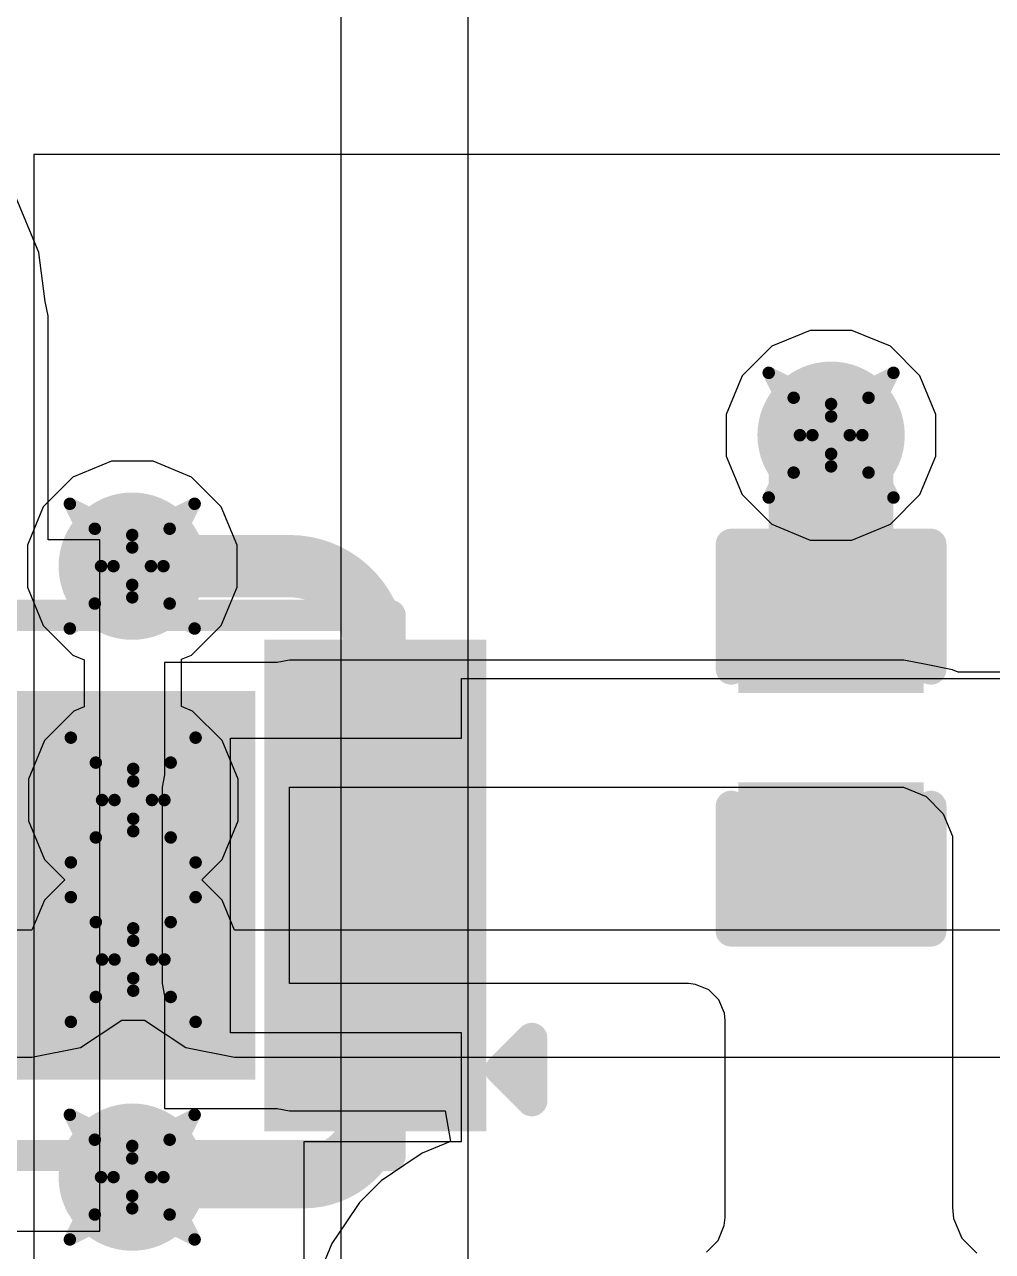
# Model space of a CAD drawing. Header units: inches. Extents: x -2 to 5376, y -4 to 5426.
# Drawn here: x 122.397 to 126.337, y 11.979 to 16.976 of the extents above; entities that cross this region are included whole.
import ezdxf

# ---------------------------------------------------------------- set-up
doc = ezdxf.new("R2010")
doc.units = ezdxf.units.IN
for name, color, linetype in [('Bottom Layer', 5, 'Continuous'), ('Drill Drawing', 1, 'Continuous'), ('Layer 1', 16, 'Continuous'), ('Layer 2', 76, 'Continuous'), ('Top Layer', 1, 'Continuous'), ('Top Overlay', 2, 'Continuous'), ('Top Paste', 8, 'Continuous'), ('Top Solder', 216, 'Continuous'), ('Via Holes', 16, 'Continuous')]:
    doc.layers.add(name, color=color, linetype=linetype)

# ---------------------------------------------------------------- blocks, each defined once
blk = doc.blocks.new('8_TDFN_EP__2_2__137')
at = {"layer": 'Top Layer'}
for points in [[(-1.34, 0.6), (-1.34, 0.9), (-0.64, 0.9), (-0.64, 0.6)], [(0.64, 0.6), (0.64, 0.9), (1.34, 0.9), (1.34, 0.6)], [(-0.4, -0.69), (-0.4, 0.69), (0.4, 0.69), (0.4, -0.69)], [(-1.34, 0.1), (-1.34, 0.4), (-0.64, 0.4), (-0.64, 0.1)], [(0.64, 0.1), (0.64, 0.4), (1.34, 0.4), (1.34, 0.1)], [(-1.34, -0.4), (-1.34, -0.1), (-0.64, -0.1), (-0.64, -0.4)], [(0.64, -0.4), (0.64, -0.1), (1.34, -0.1), (1.34, -0.4)], [(-1.34, -0.9), (-1.34, -0.6), (-0.64, -0.6), (-0.64, -0.9)], [(0.64, -0.9), (0.64, -0.6), (1.34, -0.6), (1.34, -0.9)]]:
    blk.add_hatch(color=1, dxfattribs=at).paths.add_polyline_path(points)
at = {"layer": 'Top Paste'}
for points in [[(-1.34, 0.6), (-1.34, 0.9), (-0.64, 0.9), (-0.64, 0.6)], [(0.64, 0.6), (0.64, 0.9), (1.34, 0.9), (1.34, 0.6)], [(-0.4, -0.69), (-0.4, 0.69), (0.4, 0.69), (0.4, -0.69)], [(-1.34, 0.1), (-1.34, 0.4), (-0.64, 0.4), (-0.64, 0.1)], [(0.64, 0.1), (0.64, 0.4), (1.34, 0.4), (1.34, 0.1)], [(-1.34, -0.4), (-1.34, -0.1), (-0.64, -0.1), (-0.64, -0.4)], [(0.64, -0.4), (0.64, -0.1), (1.34, -0.1), (1.34, -0.4)], [(-1.34, -0.9), (-1.34, -0.6), (-0.64, -0.6), (-0.64, -0.9)], [(0.64, -0.9), (0.64, -0.6), (1.34, -0.6), (1.34, -0.9)]]:
    blk.add_hatch(color=8, dxfattribs=at).paths.add_polyline_path(points)
at = {"layer": 'Top Solder'}
for points in [[(-1.4416, 0.4984), (-1.4416, 1.0016), (-0.5384, 1.0016), (-0.5384, 0.4984)], [(0.5384, 0.4984), (0.5384, 1.0016), (1.4416, 1.0016), (1.4416, 0.4984)], [(-0.5016, -0.7916), (-0.5016, 0.7916), (0.5016, 0.7916), (0.5016, -0.7916)], [(-1.4416, -0.0016), (-1.4416, 0.5016), (-0.5384, 0.5016), (-0.5384, -0.0016)], [(0.5384, -0.0016), (0.5384, 0.5016), (1.4416, 0.5016), (1.4416, -0.0016)], [(-1.4416, -0.5016), (-1.4416, 0.0016), (-0.5384, 0.0016), (-0.5384, -0.5016)], [(0.5384, -0.5016), (0.5384, 0.0016), (1.4416, 0.0016), (1.4416, -0.5016)], [(-1.4416, -1.0016), (-1.4416, -0.4984), (-0.5384, -0.4984), (-0.5384, -1.0016)], [(0.5384, -1.0016), (0.5384, -0.4984), (1.4416, -0.4984), (1.4416, -1.0016)]]:
    blk.add_hatch(color=216, dxfattribs=at).paths.add_polyline_path(points)
at = {"layer": 'Top Overlay'}
for points in [[(1.05, 1.1, 0.127, 0.127, 0), (-1.05, 1.1, 0.127, 0.127, 0)], [(-1.05, 1.1, 0.127, 0.127, 0), (-1.05, 1, 0.127, 0.127, 0)], [(1.05, 1.1, 0.127, 0.127, 0), (1.05, 1, 0.127, 0.127, 0)], [(-1.627, 0.877, 0.127, 0.127, 0), (-1.627, 0.623, 0.127, 0.127, 0)], [(-1.5, 0.75, 0.127, 0.127, 0), (-1.627, 0.877, 0.127, 0.127, 0)], [(-1.5, 0.75, 0.127, 0.127, 0), (-1.627, 0.623, 0.127, 0.127, 0)], [(-1.05, -1, 0.127, 0.127, 0), (-1.05, -1.1, 0.127, 0.127, 0)], [(1.05, -1, 0.127, 0.127, 0), (1.05, -1.1, 0.127, 0.127, 0)], [(1.05, -1.1, 0.127, 0.127, 0), (-1.05, -1.1, 0.127, 0.127, 0)]]:
    blk.add_lwpolyline(points, format="xyseb", dxfattribs=at)
for points in [[(-1.0818, 1.1, 0.0635, 0.0635, 1), (-1.0183, 1.1, 0.0635, 0.0635, 1)], [(-1.0818, 1.1, 0.0635, 0.0635, 1), (-1.0183, 1.1, 0.0635, 0.0635, 1)], [(1.0183, 1.1, 0.0635, 0.0635, 1), (1.0818, 1.1, 0.0635, 0.0635, 1)], [(1.0183, 1.1, 0.0635, 0.0635, 1), (1.0818, 1.1, 0.0635, 0.0635, 1)], [(-1.0818, 1, 0.0635, 0.0635, 1), (-1.0183, 1, 0.0635, 0.0635, 1)], [(1.0183, 1, 0.0635, 0.0635, 1), (1.0818, 1, 0.0635, 0.0635, 1)], [(-1.6587, 0.877, 0.0635, 0.0635, 1), (-1.5952, 0.877, 0.0635, 0.0635, 1)], [(-1.6587, 0.877, 0.0635, 0.0635, 1), (-1.5952, 0.877, 0.0635, 0.0635, 1)], [(-1.5317, 0.75, 0.0635, 0.0635, 1), (-1.4682, 0.75, 0.0635, 0.0635, 1)], [(-1.5317, 0.75, 0.0635, 0.0635, 1), (-1.4682, 0.75, 0.0635, 0.0635, 1)], [(-1.6587, 0.623, 0.0635, 0.0635, 1), (-1.5952, 0.623, 0.0635, 0.0635, 1)], [(-1.6587, 0.623, 0.0635, 0.0635, 1), (-1.5952, 0.623, 0.0635, 0.0635, 1)], [(-1.0818, -1, 0.0635, 0.0635, 1), (-1.0183, -1, 0.0635, 0.0635, 1)], [(1.0183, -1, 0.0635, 0.0635, 1), (1.0818, -1, 0.0635, 0.0635, 1)], [(-1.0818, -1.1, 0.0635, 0.0635, 1), (-1.0183, -1.1, 0.0635, 0.0635, 1)], [(-1.0818, -1.1, 0.0635, 0.0635, 1), (-1.0183, -1.1, 0.0635, 0.0635, 1)], [(1.0183, -1.1, 0.0635, 0.0635, 1), (1.0818, -1.1, 0.0635, 0.0635, 1)], [(1.0183, -1.1, 0.0635, 0.0635, 1), (1.0818, -1.1, 0.0635, 0.0635, 1)]]:
    blk.add_lwpolyline(points, format="xyseb", close=True, dxfattribs=at)
blk = doc.blocks.new('C___0402_282')
at = {"layer": 'Top Layer'}
for points in [[(-0.6985, -0.3175), (-0.6985, 0.3175), (-0.2413, 0.3175), (-0.2413, -0.3175)], [(0.2413, -0.3175), (0.2413, 0.3175), (0.6985, 0.3175), (0.6985, -0.3175)]]:
    blk.add_hatch(color=1, dxfattribs=at).paths.add_polyline_path(points)
at = {"layer": 'Top Paste'}
for points in [[(-0.6985, -0.3175), (-0.6985, 0.3175), (-0.2413, 0.3175), (-0.2413, -0.3175)], [(0.2413, -0.3175), (0.2413, 0.3175), (0.6985, 0.3175), (0.6985, -0.3175)]]:
    blk.add_hatch(color=8, dxfattribs=at).paths.add_polyline_path(points)
at = {"layer": 'Top Solder'}
for points in [[(-0.7585, -0.3775), (-0.7585, 0.3775), (-0.1813, 0.3775), (-0.1813, -0.3775)], [(0.1813, -0.3775), (0.1813, 0.3775), (0.7585, 0.3775), (0.7585, -0.3775)]]:
    blk.add_hatch(color=216, dxfattribs=at).paths.add_polyline_path(points)
at = {"layer": 'Top Overlay'}
for points in [[(-0.7874, -0.4064, 0.127, 0.127, 0), (-0.7874, 0.4064, 0.127, 0.127, 0)], [(-0.2794, 0.4064, 0.127, 0.127, 0), (-0.7874, 0.4064, 0.127, 0.127, 0)], [(0.7874, 0.4064, 0.127, 0.127, 0), (0.2794, 0.4064, 0.127, 0.127, 0)], [(0.7874, -0.4064, 0.127, 0.127, 0), (0.7874, 0.4064, 0.127, 0.127, 0)], [(-0.2794, -0.4064, 0.127, 0.127, 0), (-0.7874, -0.4064, 0.127, 0.127, 0)], [(0.7874, -0.4064, 0.127, 0.127, 0), (0.2794, -0.4064, 0.127, 0.127, 0)]]:
    blk.add_lwpolyline(points, format="xyseb", dxfattribs=at)
for points in [[(-0.8192, 0.4064, 0.0635, 0.0635, 1), (-0.7557, 0.4064, 0.0635, 0.0635, 1)], [(-0.8192, 0.4064, 0.0635, 0.0635, 1), (-0.7557, 0.4064, 0.0635, 0.0635, 1)], [(-0.3112, 0.4064, 0.0635, 0.0635, 1), (-0.2477, 0.4064, 0.0635, 0.0635, 1)], [(0.2477, 0.4064, 0.0635, 0.0635, 1), (0.3112, 0.4064, 0.0635, 0.0635, 1)], [(0.7556, 0.4064, 0.0635, 0.0635, 1), (0.8191, 0.4064, 0.0635, 0.0635, 1)], [(0.7556, 0.4064, 0.0635, 0.0635, 1), (0.8191, 0.4064, 0.0635, 0.0635, 1)], [(-0.8191, -0.4064, 0.0635, 0.0635, 1), (-0.7556, -0.4064, 0.0635, 0.0635, 1)], [(-0.8191, -0.4064, 0.0635, 0.0635, 1), (-0.7556, -0.4064, 0.0635, 0.0635, 1)], [(-0.3112, -0.4064, 0.0635, 0.0635, 1), (-0.2477, -0.4064, 0.0635, 0.0635, 1)], [(0.2476, -0.4064, 0.0635, 0.0635, 1), (0.3111, -0.4064, 0.0635, 0.0635, 1)], [(0.7556, -0.4064, 0.0635, 0.0635, 1), (0.8191, -0.4064, 0.0635, 0.0635, 1)], [(0.7556, -0.4064, 0.0635, 0.0635, 1), (0.8191, -0.4064, 0.0635, 0.0635, 1)]]:
    blk.add_lwpolyline(points, format="xyseb", close=True, dxfattribs=at)

msp = doc.modelspace()

# ---------------------------------------------------------------- hatches: boundary and pattern name
at = {"layer": 'Bottom Layer'}
h = msp.add_hatch(color=5, dxfattribs=at)
edge = h.paths.add_edge_path()
edge.add_arc((125.6804, 15.3035), 0.3, 0, 360)
h = msp.add_hatch(color=5, dxfattribs=at)
edge = h.paths.add_edge_path()
edge.add_arc((122.835, 14.7701), 0.3, 0, 360)
h = msp.add_hatch(color=5, dxfattribs=at)
edge = h.paths.add_edge_path()
edge.add_arc((122.8391, 13.8176), 0.3, 0, 360)
h = msp.add_hatch(color=5, dxfattribs=at)
edge = h.paths.add_edge_path()
edge.add_arc((122.8391, 13.168), 0.3, 0, 360)
h = msp.add_hatch(color=5, dxfattribs=at)
edge = h.paths.add_edge_path()
edge.add_arc((122.835, 12.2818), 0.3, 0, 360)
at = {"layer": 'Layer 1'}
h = msp.add_hatch(color=16, dxfattribs=at)
edge = h.paths.add_edge_path()
edge.add_arc((125.6804, 15.3035), 0.3, 0, 360)
h = msp.add_hatch(color=16, dxfattribs=at)
edge = h.paths.add_edge_path()
edge.add_arc((122.835, 14.7701), 0.3, 0, 360)
h = msp.add_hatch(color=16, dxfattribs=at)
edge = h.paths.add_edge_path()
edge.add_arc((122.8391, 13.8176), 0.3, 0, 360)
h = msp.add_hatch(color=16, dxfattribs=at)
edge = h.paths.add_edge_path()
edge.add_arc((122.8391, 13.168), 0.3, 0, 360)
h = msp.add_hatch(color=16, dxfattribs=at)
edge = h.paths.add_edge_path()
edge.add_arc((122.835, 12.2818), 0.3, 0, 360)
at = {"layer": 'Layer 2'}
h = msp.add_hatch(color=76, dxfattribs=at)
edge = h.paths.add_edge_path()
edge.add_arc((125.6804, 15.3035), 0.3, 0, 360)
h = msp.add_hatch(color=76, dxfattribs=at)
edge = h.paths.add_edge_path()
edge.add_arc((122.835, 14.7701), 0.3, 0, 360)
h = msp.add_hatch(color=76, dxfattribs=at)
edge = h.paths.add_edge_path()
edge.add_arc((122.8391, 13.8176), 0.3, 0, 360)
h = msp.add_hatch(color=76, dxfattribs=at)
edge = h.paths.add_edge_path()
edge.add_arc((122.8391, 13.168), 0.3, 0, 360)
h = msp.add_hatch(color=76, dxfattribs=at)
edge = h.paths.add_edge_path()
edge.add_arc((122.835, 12.2818), 0.3, 0, 360)
at = {"layer": 'Top Layer'}
h = msp.add_hatch(color=1, dxfattribs=at)
edge = h.paths.add_edge_path()
edge.add_arc((125.6804, 15.3035), 0.3, 0, 360)
h = msp.add_hatch(color=1, dxfattribs=at)
edge = h.paths.add_edge_path()
edge.add_arc((122.835, 14.7701), 0.3, 0, 360)
h = msp.add_hatch(color=1, dxfattribs=at)
edge = h.paths.add_edge_path()
edge.add_arc((122.8391, 13.8176), 0.3, 0, 360)
h = msp.add_hatch(color=1, dxfattribs=at)
edge = h.paths.add_edge_path()
edge.add_arc((122.8391, 13.168), 0.3, 0, 360)
h = msp.add_hatch(color=1, dxfattribs=at)
edge = h.paths.add_edge_path()
edge.add_arc((122.835, 12.2818), 0.3, 0, 360)
at = {"layer": 'Via Holes'}
h = msp.add_hatch(color=7, dxfattribs=at)
edge = h.paths.add_edge_path()
edge.add_arc((125.6804, 15.3035), 0.15, 0, 360)
h = msp.add_hatch(color=7, dxfattribs=at)
edge = h.paths.add_edge_path()
edge.add_arc((122.835, 14.7701), 0.15, 0, 360)
h = msp.add_hatch(color=7, dxfattribs=at)
edge = h.paths.add_edge_path()
edge.add_arc((122.8391, 13.8176), 0.15, 0, 360)
h = msp.add_hatch(color=7, dxfattribs=at)
edge = h.paths.add_edge_path()
edge.add_arc((122.8391, 13.168), 0.15, 0, 360)
h = msp.add_hatch(color=7, dxfattribs=at)
edge = h.paths.add_edge_path()
edge.add_arc((122.835, 12.2818), 0.15, 0, 360)

# ---------------------------------------------------------------- linework, layer by layer
at = {"layer": 'Bottom Layer'}
for p, q in [((125.5954, 15.7305), (125.4385, 15.6655)), ((125.7653, 15.7305), (125.5954, 15.7305)), ((125.9222, 15.6655), (125.7653, 15.7305)), ((125.4385, 15.6655), (125.3184, 15.5454)), ((126.0423, 15.5454), (125.9222, 15.6655)), ((125.3184, 15.5454), (125.2534, 15.3884)), ((126.1074, 15.3884), (126.0423, 15.5454)), ((125.2534, 15.3884), (125.2534, 15.2186)), ((126.1074, 15.2186), (126.1074, 15.3884)), ((122.7501, 15.1971), (122.5931, 15.1321)), ((122.9199, 15.1971), (122.7501, 15.1971)), ((123.0769, 15.1321), (122.9199, 15.1971)), ((125.2534, 15.2186), (125.3184, 15.0616)), ((126.0423, 15.0616), (126.1074, 15.2186)), ((122.5931, 15.1321), (122.473, 15.012)), ((123.197, 15.012), (123.0769, 15.1321)), ((125.3184, 15.0616), (125.4385, 14.9415)), ((125.9222, 14.9415), (126.0423, 15.0616)), ((122.473, 15.012), (122.408, 14.855)), ((123.262, 14.855), (123.197, 15.012)), ((125.4385, 14.9415), (125.5954, 14.8765)), ((125.7653, 14.8765), (125.9222, 14.9415)), ((122.408, 14.855), (122.408, 14.6852)), ((123.262, 14.6852), (123.262, 14.855)), ((125.5954, 14.8765), (125.7653, 14.8765)), ((122.408, 14.6852), (122.473, 14.5282)), ((123.197, 14.5282), (123.262, 14.6852)), ((122.473, 14.5282), (122.5931, 14.4081)), ((123.0769, 14.4081), (123.197, 14.5282)), ((122.5931, 14.4081), (122.6387, 14.3892)), ((123.0354, 14.3909), (123.0769, 14.4081)), ((122.6387, 14.3892), (122.6387, 14.1968)), ((123.0354, 14.1985), (123.0354, 14.3909)), ((122.6387, 14.1968), (122.5972, 14.1796)), ((123.081, 14.1796), (123.0354, 14.1985)), ((122.5972, 14.1796), (122.4771, 14.0595)), ((123.2011, 14.0595), (123.081, 14.1796)), ((122.4771, 14.0595), (122.4121, 13.9025)), ((123.2661, 13.9025), (123.2011, 14.0595)), ((122.4121, 13.9025), (122.4121, 13.7327)), ((123.2661, 13.7327), (123.2661, 13.9025)), ((122.4121, 13.7327), (122.4771, 13.5757)), ((123.2011, 13.5757), (123.2661, 13.7327)), ((122.4771, 13.5757), (122.56, 13.4928)), ((123.1181, 13.4928), (123.2011, 13.5757)), ((122.56, 13.4928), (122.4771, 13.4099)), ((123.2011, 13.4099), (123.1181, 13.4928)), ((122.4771, 13.4099), (122.4266, 13.288)), ((123.2516, 13.288), (123.2011, 13.4099)), ((122.4266, 13.288), (120.1049, 13.288)), ((128.6345, 13.288), (123.2516, 13.288)), ((122.6248, 12.8095), (122.7929, 12.9217)), ((122.7929, 12.9217), (122.8845, 12.9217)), ((122.8845, 12.9217), (122.9692, 12.8657)), ((122.9692, 12.8657), (123.0534, 12.8095)), ((122.4266, 12.77), (122.6248, 12.8095)), ((123.0534, 12.8095), (123.2516, 12.77)), ((120.1049, 12.77), (122.4266, 12.77)), ((122.4266, 12.77), (122.4266, 12.77)), ((123.2516, 12.77), (128.6218, 12.77))]:
    msp.add_line(p, q, dxfattribs=at)
at = {"layer": 'Drill Drawing'}
for points in [[(125.4264, 15.5575, 0.0508, 0.0508, 0), (125.6804, 15.4305, 0.0508, 0.0508, 0)], [(125.4264, 15.5575, 0.0508, 0.0508, 0), (125.5534, 15.3035, 0.0508, 0.0508, 0)], [(125.6804, 15.4305, 0.0508, 0.0508, 0), (125.9344, 15.5575, 0.0508, 0.0508, 0)], [(125.8074, 15.3035, 0.0508, 0.0508, 0), (125.9344, 15.5575, 0.0508, 0.0508, 0)], [(125.528, 15.4559, 0.0508, 0.0508, 0), (125.6804, 15.3797, 0.0508, 0.0508, 0)], [(125.528, 15.4559, 0.0508, 0.0508, 0), (125.6042, 15.3035, 0.0508, 0.0508, 0)], [(125.6804, 15.3797, 0.0508, 0.0508, 0), (125.8328, 15.4559, 0.0508, 0.0508, 0)], [(125.7566, 15.3035, 0.0508, 0.0508, 0), (125.8328, 15.4559, 0.0508, 0.0508, 0)], [(125.4264, 15.0495, 0.0508, 0.0508, 0), (125.5534, 15.3035, 0.0508, 0.0508, 0)], [(125.528, 15.1511, 0.0508, 0.0508, 0), (125.6042, 15.3035, 0.0508, 0.0508, 0)], [(125.7566, 15.3035, 0.0508, 0.0508, 0), (125.8328, 15.1511, 0.0508, 0.0508, 0)], [(125.8074, 15.3035, 0.0508, 0.0508, 0), (125.9344, 15.0495, 0.0508, 0.0508, 0)], [(125.528, 15.1511, 0.0508, 0.0508, 0), (125.6804, 15.2273, 0.0508, 0.0508, 0)], [(125.6804, 15.2273, 0.0508, 0.0508, 0), (125.8328, 15.1511, 0.0508, 0.0508, 0)], [(125.4264, 15.0495, 0.0508, 0.0508, 0), (125.6804, 15.1765, 0.0508, 0.0508, 0)], [(125.6804, 15.1765, 0.0508, 0.0508, 0), (125.9344, 15.0495, 0.0508, 0.0508, 0)], [(122.581, 15.0241, 0.0508, 0.0508, 0), (122.835, 14.8971, 0.0508, 0.0508, 0)], [(122.581, 15.0241, 0.0508, 0.0508, 0), (122.708, 14.7701, 0.0508, 0.0508, 0)], [(122.835, 14.8971, 0.0508, 0.0508, 0), (123.089, 15.0241, 0.0508, 0.0508, 0)], [(122.962, 14.7701, 0.0508, 0.0508, 0), (123.089, 15.0241, 0.0508, 0.0508, 0)], [(122.6826, 14.9225, 0.0508, 0.0508, 0), (122.835, 14.8463, 0.0508, 0.0508, 0)], [(122.6826, 14.9225, 0.0508, 0.0508, 0), (122.7588, 14.7701, 0.0508, 0.0508, 0)], [(122.835, 14.8463, 0.0508, 0.0508, 0), (122.9874, 14.9225, 0.0508, 0.0508, 0)], [(122.9112, 14.7701, 0.0508, 0.0508, 0), (122.9874, 14.9225, 0.0508, 0.0508, 0)], [(122.581, 14.5161, 0.0508, 0.0508, 0), (122.708, 14.7701, 0.0508, 0.0508, 0)], [(122.6826, 14.6177, 0.0508, 0.0508, 0), (122.7588, 14.7701, 0.0508, 0.0508, 0)], [(122.9112, 14.7701, 0.0508, 0.0508, 0), (122.9874, 14.6177, 0.0508, 0.0508, 0)], [(122.962, 14.7701, 0.0508, 0.0508, 0), (123.089, 14.5161, 0.0508, 0.0508, 0)], [(122.6826, 14.6177, 0.0508, 0.0508, 0), (122.835, 14.6939, 0.0508, 0.0508, 0)], [(122.835, 14.6939, 0.0508, 0.0508, 0), (122.9874, 14.6177, 0.0508, 0.0508, 0)], [(122.581, 14.5161, 0.0508, 0.0508, 0), (122.835, 14.6431, 0.0508, 0.0508, 0)], [(122.835, 14.6431, 0.0508, 0.0508, 0), (123.089, 14.5161, 0.0508, 0.0508, 0)], [(122.5851, 14.0716, 0.0508, 0.0508, 0), (122.8391, 13.9446, 0.0508, 0.0508, 0)], [(122.5851, 14.0716, 0.0508, 0.0508, 0), (122.7121, 13.8176, 0.0508, 0.0508, 0)], [(122.8391, 13.9446, 0.0508, 0.0508, 0), (123.0931, 14.0716, 0.0508, 0.0508, 0)], [(122.9661, 13.8176, 0.0508, 0.0508, 0), (123.0931, 14.0716, 0.0508, 0.0508, 0)], [(122.6867, 13.97, 0.0508, 0.0508, 0), (122.8391, 13.8938, 0.0508, 0.0508, 0)], [(122.6867, 13.97, 0.0508, 0.0508, 0), (122.7629, 13.8176, 0.0508, 0.0508, 0)], [(122.8391, 13.8938, 0.0508, 0.0508, 0), (122.9915, 13.97, 0.0508, 0.0508, 0)], [(122.9153, 13.8176, 0.0508, 0.0508, 0), (122.9915, 13.97, 0.0508, 0.0508, 0)], [(122.5851, 13.5636, 0.0508, 0.0508, 0), (122.7121, 13.8176, 0.0508, 0.0508, 0)], [(122.6867, 13.6652, 0.0508, 0.0508, 0), (122.7629, 13.8176, 0.0508, 0.0508, 0)], [(122.9153, 13.8176, 0.0508, 0.0508, 0), (122.9915, 13.6652, 0.0508, 0.0508, 0)], [(122.9661, 13.8176, 0.0508, 0.0508, 0), (123.0931, 13.5636, 0.0508, 0.0508, 0)], [(122.6867, 13.6652, 0.0508, 0.0508, 0), (122.8391, 13.7414, 0.0508, 0.0508, 0)], [(122.8391, 13.7414, 0.0508, 0.0508, 0), (122.9915, 13.6652, 0.0508, 0.0508, 0)], [(122.5851, 13.5636, 0.0508, 0.0508, 0), (122.8391, 13.6906, 0.0508, 0.0508, 0)], [(122.8391, 13.6906, 0.0508, 0.0508, 0), (123.0931, 13.5636, 0.0508, 0.0508, 0)], [(122.5851, 13.422, 0.0508, 0.0508, 0), (122.8391, 13.295, 0.0508, 0.0508, 0)], [(122.5851, 13.422, 0.0508, 0.0508, 0), (122.7121, 13.168, 0.0508, 0.0508, 0)], [(122.8391, 13.295, 0.0508, 0.0508, 0), (123.0931, 13.422, 0.0508, 0.0508, 0)], [(122.9661, 13.168, 0.0508, 0.0508, 0), (123.0931, 13.422, 0.0508, 0.0508, 0)], [(122.6867, 13.3204, 0.0508, 0.0508, 0), (122.8391, 13.2442, 0.0508, 0.0508, 0)], [(122.6867, 13.3204, 0.0508, 0.0508, 0), (122.7629, 13.168, 0.0508, 0.0508, 0)], [(122.8391, 13.2442, 0.0508, 0.0508, 0), (122.9915, 13.3204, 0.0508, 0.0508, 0)], [(122.9153, 13.168, 0.0508, 0.0508, 0), (122.9915, 13.3204, 0.0508, 0.0508, 0)], [(122.5851, 12.914, 0.0508, 0.0508, 0), (122.7121, 13.168, 0.0508, 0.0508, 0)], [(122.6867, 13.0156, 0.0508, 0.0508, 0), (122.7629, 13.168, 0.0508, 0.0508, 0)], [(122.9153, 13.168, 0.0508, 0.0508, 0), (122.9915, 13.0156, 0.0508, 0.0508, 0)], [(122.9661, 13.168, 0.0508, 0.0508, 0), (123.0931, 12.914, 0.0508, 0.0508, 0)], [(122.6867, 13.0156, 0.0508, 0.0508, 0), (122.8391, 13.0918, 0.0508, 0.0508, 0)], [(122.8391, 13.0918, 0.0508, 0.0508, 0), (122.9915, 13.0156, 0.0508, 0.0508, 0)], [(122.5851, 12.914, 0.0508, 0.0508, 0), (122.8391, 13.041, 0.0508, 0.0508, 0)], [(122.8391, 13.041, 0.0508, 0.0508, 0), (123.0931, 12.914, 0.0508, 0.0508, 0)], [(122.581, 12.5358, 0.0508, 0.0508, 0), (122.835, 12.4088, 0.0508, 0.0508, 0)], [(122.581, 12.5358, 0.0508, 0.0508, 0), (122.708, 12.2818, 0.0508, 0.0508, 0)], [(122.835, 12.4088, 0.0508, 0.0508, 0), (123.089, 12.5358, 0.0508, 0.0508, 0)], [(122.962, 12.2818, 0.0508, 0.0508, 0), (123.089, 12.5358, 0.0508, 0.0508, 0)], [(122.6826, 12.4342, 0.0508, 0.0508, 0), (122.835, 12.358, 0.0508, 0.0508, 0)], [(122.6826, 12.4342, 0.0508, 0.0508, 0), (122.7588, 12.2818, 0.0508, 0.0508, 0)], [(122.835, 12.358, 0.0508, 0.0508, 0), (122.9874, 12.4342, 0.0508, 0.0508, 0)], [(122.9112, 12.2818, 0.0508, 0.0508, 0), (122.9874, 12.4342, 0.0508, 0.0508, 0)], [(122.581, 12.0278, 0.0508, 0.0508, 0), (122.708, 12.2818, 0.0508, 0.0508, 0)], [(122.6826, 12.1294, 0.0508, 0.0508, 0), (122.7588, 12.2818, 0.0508, 0.0508, 0)], [(122.9112, 12.2818, 0.0508, 0.0508, 0), (122.9874, 12.1294, 0.0508, 0.0508, 0)], [(122.962, 12.2818, 0.0508, 0.0508, 0), (123.089, 12.0278, 0.0508, 0.0508, 0)], [(122.6826, 12.1294, 0.0508, 0.0508, 0), (122.835, 12.2056, 0.0508, 0.0508, 0)], [(122.835, 12.2056, 0.0508, 0.0508, 0), (122.9874, 12.1294, 0.0508, 0.0508, 0)], [(122.581, 12.0278, 0.0508, 0.0508, 0), (122.835, 12.1548, 0.0508, 0.0508, 0)], [(122.835, 12.1548, 0.0508, 0.0508, 0), (123.089, 12.0278, 0.0508, 0.0508, 0)]]:
    msp.add_lwpolyline(points, format="xyseb", dxfattribs=at)
for points in [[(125.4137, 15.5575, 0.0254, 0.0254, 1), (125.4391, 15.5575, 0.0254, 0.0254, 1)], [(125.4137, 15.5575, 0.0254, 0.0254, 1), (125.4391, 15.5575, 0.0254, 0.0254, 1)], [(125.9217, 15.5575, 0.0254, 0.0254, 1), (125.9471, 15.5575, 0.0254, 0.0254, 1)], [(125.9217, 15.5575, 0.0254, 0.0254, 1), (125.9471, 15.5575, 0.0254, 0.0254, 1)], [(125.5153, 15.4559, 0.0254, 0.0254, 1), (125.5407, 15.4559, 0.0254, 0.0254, 1)], [(125.5153, 15.4559, 0.0254, 0.0254, 1), (125.5407, 15.4559, 0.0254, 0.0254, 1)], [(125.6677, 15.4305, 0.0254, 0.0254, 1), (125.6931, 15.4305, 0.0254, 0.0254, 1)], [(125.6677, 15.4305, 0.0254, 0.0254, 1), (125.6931, 15.4305, 0.0254, 0.0254, 1)], [(125.8201, 15.4559, 0.0254, 0.0254, 1), (125.8455, 15.4559, 0.0254, 0.0254, 1)], [(125.8201, 15.4559, 0.0254, 0.0254, 1), (125.8455, 15.4559, 0.0254, 0.0254, 1)], [(125.6677, 15.3797, 0.0254, 0.0254, 1), (125.6931, 15.3797, 0.0254, 0.0254, 1)], [(125.6677, 15.3797, 0.0254, 0.0254, 1), (125.6931, 15.3797, 0.0254, 0.0254, 1)], [(125.5407, 15.3035, 0.0254, 0.0254, 1), (125.5661, 15.3035, 0.0254, 0.0254, 1)], [(125.5407, 15.3035, 0.0254, 0.0254, 1), (125.5661, 15.3035, 0.0254, 0.0254, 1)], [(125.5915, 15.3035, 0.0254, 0.0254, 1), (125.6169, 15.3035, 0.0254, 0.0254, 1)], [(125.5915, 15.3035, 0.0254, 0.0254, 1), (125.6169, 15.3035, 0.0254, 0.0254, 1)], [(125.7439, 15.3035, 0.0254, 0.0254, 1), (125.7693, 15.3035, 0.0254, 0.0254, 1)], [(125.7439, 15.3035, 0.0254, 0.0254, 1), (125.7693, 15.3035, 0.0254, 0.0254, 1)], [(125.7947, 15.3035, 0.0254, 0.0254, 1), (125.8201, 15.3035, 0.0254, 0.0254, 1)], [(125.7947, 15.3035, 0.0254, 0.0254, 1), (125.8201, 15.3035, 0.0254, 0.0254, 1)], [(125.6677, 15.2273, 0.0254, 0.0254, 1), (125.6931, 15.2273, 0.0254, 0.0254, 1)], [(125.6677, 15.2273, 0.0254, 0.0254, 1), (125.6931, 15.2273, 0.0254, 0.0254, 1)], [(125.6677, 15.1765, 0.0254, 0.0254, 1), (125.6931, 15.1765, 0.0254, 0.0254, 1)], [(125.6677, 15.1765, 0.0254, 0.0254, 1), (125.6931, 15.1765, 0.0254, 0.0254, 1)], [(125.5153, 15.1511, 0.0254, 0.0254, 1), (125.5407, 15.1511, 0.0254, 0.0254, 1)], [(125.5153, 15.1511, 0.0254, 0.0254, 1), (125.5407, 15.1511, 0.0254, 0.0254, 1)], [(125.8201, 15.1511, 0.0254, 0.0254, 1), (125.8455, 15.1511, 0.0254, 0.0254, 1)], [(125.8201, 15.1511, 0.0254, 0.0254, 1), (125.8455, 15.1511, 0.0254, 0.0254, 1)], [(122.5683, 15.0241, 0.0254, 0.0254, 1), (122.5937, 15.0241, 0.0254, 0.0254, 1)], [(122.5683, 15.0241, 0.0254, 0.0254, 1), (122.5937, 15.0241, 0.0254, 0.0254, 1)], [(123.0763, 15.0241, 0.0254, 0.0254, 1), (123.1017, 15.0241, 0.0254, 0.0254, 1)], [(123.0763, 15.0241, 0.0254, 0.0254, 1), (123.1017, 15.0241, 0.0254, 0.0254, 1)], [(125.4137, 15.0495, 0.0254, 0.0254, 1), (125.4391, 15.0495, 0.0254, 0.0254, 1)], [(125.4137, 15.0495, 0.0254, 0.0254, 1), (125.4391, 15.0495, 0.0254, 0.0254, 1)], [(125.9217, 15.0495, 0.0254, 0.0254, 1), (125.9471, 15.0495, 0.0254, 0.0254, 1)], [(125.9217, 15.0495, 0.0254, 0.0254, 1), (125.9471, 15.0495, 0.0254, 0.0254, 1)], [(122.6699, 14.9225, 0.0254, 0.0254, 1), (122.6953, 14.9225, 0.0254, 0.0254, 1)], [(122.6699, 14.9225, 0.0254, 0.0254, 1), (122.6953, 14.9225, 0.0254, 0.0254, 1)], [(122.9747, 14.9225, 0.0254, 0.0254, 1), (123.0001, 14.9225, 0.0254, 0.0254, 1)], [(122.9747, 14.9225, 0.0254, 0.0254, 1), (123.0001, 14.9225, 0.0254, 0.0254, 1)], [(122.8223, 14.8971, 0.0254, 0.0254, 1), (122.8477, 14.8971, 0.0254, 0.0254, 1)], [(122.8223, 14.8971, 0.0254, 0.0254, 1), (122.8477, 14.8971, 0.0254, 0.0254, 1)], [(122.8223, 14.8463, 0.0254, 0.0254, 1), (122.8477, 14.8463, 0.0254, 0.0254, 1)], [(122.8223, 14.8463, 0.0254, 0.0254, 1), (122.8477, 14.8463, 0.0254, 0.0254, 1)], [(122.6953, 14.7701, 0.0254, 0.0254, 1), (122.7207, 14.7701, 0.0254, 0.0254, 1)], [(122.6953, 14.7701, 0.0254, 0.0254, 1), (122.7207, 14.7701, 0.0254, 0.0254, 1)], [(122.7461, 14.7701, 0.0254, 0.0254, 1), (122.7715, 14.7701, 0.0254, 0.0254, 1)], [(122.7461, 14.7701, 0.0254, 0.0254, 1), (122.7715, 14.7701, 0.0254, 0.0254, 1)], [(122.8985, 14.7701, 0.0254, 0.0254, 1), (122.9239, 14.7701, 0.0254, 0.0254, 1)], [(122.8985, 14.7701, 0.0254, 0.0254, 1), (122.9239, 14.7701, 0.0254, 0.0254, 1)], [(122.9493, 14.7701, 0.0254, 0.0254, 1), (122.9747, 14.7701, 0.0254, 0.0254, 1)], [(122.9493, 14.7701, 0.0254, 0.0254, 1), (122.9747, 14.7701, 0.0254, 0.0254, 1)], [(122.8223, 14.6939, 0.0254, 0.0254, 1), (122.8477, 14.6939, 0.0254, 0.0254, 1)], [(122.8223, 14.6939, 0.0254, 0.0254, 1), (122.8477, 14.6939, 0.0254, 0.0254, 1)], [(122.6699, 14.6177, 0.0254, 0.0254, 1), (122.6953, 14.6177, 0.0254, 0.0254, 1)], [(122.6699, 14.6177, 0.0254, 0.0254, 1), (122.6953, 14.6177, 0.0254, 0.0254, 1)], [(122.8223, 14.6431, 0.0254, 0.0254, 1), (122.8477, 14.6431, 0.0254, 0.0254, 1)], [(122.8223, 14.6431, 0.0254, 0.0254, 1), (122.8477, 14.6431, 0.0254, 0.0254, 1)], [(122.9747, 14.6177, 0.0254, 0.0254, 1), (123.0001, 14.6177, 0.0254, 0.0254, 1)], [(122.9747, 14.6177, 0.0254, 0.0254, 1), (123.0001, 14.6177, 0.0254, 0.0254, 1)], [(122.5683, 14.5161, 0.0254, 0.0254, 1), (122.5937, 14.5161, 0.0254, 0.0254, 1)], [(122.5683, 14.5161, 0.0254, 0.0254, 1), (122.5937, 14.5161, 0.0254, 0.0254, 1)], [(123.0763, 14.5161, 0.0254, 0.0254, 1), (123.1017, 14.5161, 0.0254, 0.0254, 1)], [(123.0763, 14.5161, 0.0254, 0.0254, 1), (123.1017, 14.5161, 0.0254, 0.0254, 1)], [(122.5724, 14.0716, 0.0254, 0.0254, 1), (122.5978, 14.0716, 0.0254, 0.0254, 1)], [(122.5724, 14.0716, 0.0254, 0.0254, 1), (122.5978, 14.0716, 0.0254, 0.0254, 1)], [(123.0804, 14.0716, 0.0254, 0.0254, 1), (123.1058, 14.0716, 0.0254, 0.0254, 1)], [(123.0804, 14.0716, 0.0254, 0.0254, 1), (123.1058, 14.0716, 0.0254, 0.0254, 1)], [(122.674, 13.97, 0.0254, 0.0254, 1), (122.6994, 13.97, 0.0254, 0.0254, 1)], [(122.674, 13.97, 0.0254, 0.0254, 1), (122.6994, 13.97, 0.0254, 0.0254, 1)], [(122.9788, 13.97, 0.0254, 0.0254, 1), (123.0042, 13.97, 0.0254, 0.0254, 1)], [(122.9788, 13.97, 0.0254, 0.0254, 1), (123.0042, 13.97, 0.0254, 0.0254, 1)], [(122.8264, 13.9446, 0.0254, 0.0254, 1), (122.8518, 13.9446, 0.0254, 0.0254, 1)], [(122.8264, 13.9446, 0.0254, 0.0254, 1), (122.8518, 13.9446, 0.0254, 0.0254, 1)], [(122.8264, 13.8938, 0.0254, 0.0254, 1), (122.8518, 13.8938, 0.0254, 0.0254, 1)], [(122.8264, 13.8938, 0.0254, 0.0254, 1), (122.8518, 13.8938, 0.0254, 0.0254, 1)], [(122.6994, 13.8176, 0.0254, 0.0254, 1), (122.7248, 13.8176, 0.0254, 0.0254, 1)], [(122.6994, 13.8176, 0.0254, 0.0254, 1), (122.7248, 13.8176, 0.0254, 0.0254, 1)], [(122.7502, 13.8176, 0.0254, 0.0254, 1), (122.7756, 13.8176, 0.0254, 0.0254, 1)], [(122.7502, 13.8176, 0.0254, 0.0254, 1), (122.7756, 13.8176, 0.0254, 0.0254, 1)], [(122.9026, 13.8176, 0.0254, 0.0254, 1), (122.928, 13.8176, 0.0254, 0.0254, 1)], [(122.9026, 13.8176, 0.0254, 0.0254, 1), (122.928, 13.8176, 0.0254, 0.0254, 1)], [(122.9534, 13.8176, 0.0254, 0.0254, 1), (122.9788, 13.8176, 0.0254, 0.0254, 1)], [(122.9534, 13.8176, 0.0254, 0.0254, 1), (122.9788, 13.8176, 0.0254, 0.0254, 1)], [(122.8264, 13.7414, 0.0254, 0.0254, 1), (122.8518, 13.7414, 0.0254, 0.0254, 1)], [(122.8264, 13.7414, 0.0254, 0.0254, 1), (122.8518, 13.7414, 0.0254, 0.0254, 1)], [(122.8264, 13.6906, 0.0254, 0.0254, 1), (122.8518, 13.6906, 0.0254, 0.0254, 1)], [(122.8264, 13.6906, 0.0254, 0.0254, 1), (122.8518, 13.6906, 0.0254, 0.0254, 1)], [(122.674, 13.6652, 0.0254, 0.0254, 1), (122.6994, 13.6652, 0.0254, 0.0254, 1)], [(122.674, 13.6652, 0.0254, 0.0254, 1), (122.6994, 13.6652, 0.0254, 0.0254, 1)], [(122.9788, 13.6652, 0.0254, 0.0254, 1), (123.0042, 13.6652, 0.0254, 0.0254, 1)], [(122.9788, 13.6652, 0.0254, 0.0254, 1), (123.0042, 13.6652, 0.0254, 0.0254, 1)], [(122.5724, 13.5636, 0.0254, 0.0254, 1), (122.5978, 13.5636, 0.0254, 0.0254, 1)], [(122.5724, 13.5636, 0.0254, 0.0254, 1), (122.5978, 13.5636, 0.0254, 0.0254, 1)], [(123.0804, 13.5636, 0.0254, 0.0254, 1), (123.1058, 13.5636, 0.0254, 0.0254, 1)], [(123.0804, 13.5636, 0.0254, 0.0254, 1), (123.1058, 13.5636, 0.0254, 0.0254, 1)], [(122.5724, 13.422, 0.0254, 0.0254, 1), (122.5978, 13.422, 0.0254, 0.0254, 1)], [(122.5724, 13.422, 0.0254, 0.0254, 1), (122.5978, 13.422, 0.0254, 0.0254, 1)], [(123.0804, 13.422, 0.0254, 0.0254, 1), (123.1058, 13.422, 0.0254, 0.0254, 1)], [(123.0804, 13.422, 0.0254, 0.0254, 1), (123.1058, 13.422, 0.0254, 0.0254, 1)], [(122.674, 13.3204, 0.0254, 0.0254, 1), (122.6994, 13.3204, 0.0254, 0.0254, 1)], [(122.674, 13.3204, 0.0254, 0.0254, 1), (122.6994, 13.3204, 0.0254, 0.0254, 1)], [(122.9788, 13.3204, 0.0254, 0.0254, 1), (123.0042, 13.3204, 0.0254, 0.0254, 1)], [(122.9788, 13.3204, 0.0254, 0.0254, 1), (123.0042, 13.3204, 0.0254, 0.0254, 1)], [(122.8264, 13.295, 0.0254, 0.0254, 1), (122.8518, 13.295, 0.0254, 0.0254, 1)], [(122.8264, 13.295, 0.0254, 0.0254, 1), (122.8518, 13.295, 0.0254, 0.0254, 1)], [(122.8264, 13.2442, 0.0254, 0.0254, 1), (122.8518, 13.2442, 0.0254, 0.0254, 1)], [(122.8264, 13.2442, 0.0254, 0.0254, 1), (122.8518, 13.2442, 0.0254, 0.0254, 1)], [(122.6994, 13.168, 0.0254, 0.0254, 1), (122.7248, 13.168, 0.0254, 0.0254, 1)], [(122.6994, 13.168, 0.0254, 0.0254, 1), (122.7248, 13.168, 0.0254, 0.0254, 1)], [(122.7502, 13.168, 0.0254, 0.0254, 1), (122.7756, 13.168, 0.0254, 0.0254, 1)], [(122.7502, 13.168, 0.0254, 0.0254, 1), (122.7756, 13.168, 0.0254, 0.0254, 1)], [(122.9026, 13.168, 0.0254, 0.0254, 1), (122.928, 13.168, 0.0254, 0.0254, 1)], [(122.9026, 13.168, 0.0254, 0.0254, 1), (122.928, 13.168, 0.0254, 0.0254, 1)], [(122.9534, 13.168, 0.0254, 0.0254, 1), (122.9788, 13.168, 0.0254, 0.0254, 1)], [(122.9534, 13.168, 0.0254, 0.0254, 1), (122.9788, 13.168, 0.0254, 0.0254, 1)], [(122.8264, 13.0918, 0.0254, 0.0254, 1), (122.8518, 13.0918, 0.0254, 0.0254, 1)], [(122.8264, 13.0918, 0.0254, 0.0254, 1), (122.8518, 13.0918, 0.0254, 0.0254, 1)], [(122.8264, 13.041, 0.0254, 0.0254, 1), (122.8518, 13.041, 0.0254, 0.0254, 1)], [(122.8264, 13.041, 0.0254, 0.0254, 1), (122.8518, 13.041, 0.0254, 0.0254, 1)], [(122.674, 13.0156, 0.0254, 0.0254, 1), (122.6994, 13.0156, 0.0254, 0.0254, 1)], [(122.674, 13.0156, 0.0254, 0.0254, 1), (122.6994, 13.0156, 0.0254, 0.0254, 1)], [(122.9788, 13.0156, 0.0254, 0.0254, 1), (123.0042, 13.0156, 0.0254, 0.0254, 1)], [(122.9788, 13.0156, 0.0254, 0.0254, 1), (123.0042, 13.0156, 0.0254, 0.0254, 1)], [(122.5724, 12.914, 0.0254, 0.0254, 1), (122.5978, 12.914, 0.0254, 0.0254, 1)], [(122.5724, 12.914, 0.0254, 0.0254, 1), (122.5978, 12.914, 0.0254, 0.0254, 1)], [(123.0804, 12.914, 0.0254, 0.0254, 1), (123.1058, 12.914, 0.0254, 0.0254, 1)], [(123.0804, 12.914, 0.0254, 0.0254, 1), (123.1058, 12.914, 0.0254, 0.0254, 1)], [(122.5683, 12.5358, 0.0254, 0.0254, 1), (122.5937, 12.5358, 0.0254, 0.0254, 1)], [(122.5683, 12.5358, 0.0254, 0.0254, 1), (122.5937, 12.5358, 0.0254, 0.0254, 1)], [(123.0763, 12.5358, 0.0254, 0.0254, 1), (123.1017, 12.5358, 0.0254, 0.0254, 1)], [(123.0763, 12.5358, 0.0254, 0.0254, 1), (123.1017, 12.5358, 0.0254, 0.0254, 1)], [(122.6699, 12.4342, 0.0254, 0.0254, 1), (122.6953, 12.4342, 0.0254, 0.0254, 1)], [(122.6699, 12.4342, 0.0254, 0.0254, 1), (122.6953, 12.4342, 0.0254, 0.0254, 1)], [(122.9747, 12.4342, 0.0254, 0.0254, 1), (123.0001, 12.4342, 0.0254, 0.0254, 1)], [(122.9747, 12.4342, 0.0254, 0.0254, 1), (123.0001, 12.4342, 0.0254, 0.0254, 1)], [(122.8223, 12.4088, 0.0254, 0.0254, 1), (122.8477, 12.4088, 0.0254, 0.0254, 1)], [(122.8223, 12.4088, 0.0254, 0.0254, 1), (122.8477, 12.4088, 0.0254, 0.0254, 1)], [(122.8223, 12.358, 0.0254, 0.0254, 1), (122.8477, 12.358, 0.0254, 0.0254, 1)], [(122.8223, 12.358, 0.0254, 0.0254, 1), (122.8477, 12.358, 0.0254, 0.0254, 1)], [(122.6953, 12.2818, 0.0254, 0.0254, 1), (122.7207, 12.2818, 0.0254, 0.0254, 1)], [(122.6953, 12.2818, 0.0254, 0.0254, 1), (122.7207, 12.2818, 0.0254, 0.0254, 1)], [(122.7461, 12.2818, 0.0254, 0.0254, 1), (122.7715, 12.2818, 0.0254, 0.0254, 1)], [(122.7461, 12.2818, 0.0254, 0.0254, 1), (122.7715, 12.2818, 0.0254, 0.0254, 1)], [(122.8985, 12.2818, 0.0254, 0.0254, 1), (122.9239, 12.2818, 0.0254, 0.0254, 1)], [(122.8985, 12.2818, 0.0254, 0.0254, 1), (122.9239, 12.2818, 0.0254, 0.0254, 1)], [(122.9493, 12.2818, 0.0254, 0.0254, 1), (122.9747, 12.2818, 0.0254, 0.0254, 1)], [(122.9493, 12.2818, 0.0254, 0.0254, 1), (122.9747, 12.2818, 0.0254, 0.0254, 1)], [(122.8223, 12.2056, 0.0254, 0.0254, 1), (122.8477, 12.2056, 0.0254, 0.0254, 1)], [(122.8223, 12.2056, 0.0254, 0.0254, 1), (122.8477, 12.2056, 0.0254, 0.0254, 1)], [(122.6699, 12.1294, 0.0254, 0.0254, 1), (122.6953, 12.1294, 0.0254, 0.0254, 1)], [(122.6699, 12.1294, 0.0254, 0.0254, 1), (122.6953, 12.1294, 0.0254, 0.0254, 1)], [(122.8223, 12.1548, 0.0254, 0.0254, 1), (122.8477, 12.1548, 0.0254, 0.0254, 1)], [(122.8223, 12.1548, 0.0254, 0.0254, 1), (122.8477, 12.1548, 0.0254, 0.0254, 1)], [(122.9747, 12.1294, 0.0254, 0.0254, 1), (123.0001, 12.1294, 0.0254, 0.0254, 1)], [(122.9747, 12.1294, 0.0254, 0.0254, 1), (123.0001, 12.1294, 0.0254, 0.0254, 1)], [(122.5683, 12.0278, 0.0254, 0.0254, 1), (122.5937, 12.0278, 0.0254, 0.0254, 1)], [(122.5683, 12.0278, 0.0254, 0.0254, 1), (122.5937, 12.0278, 0.0254, 0.0254, 1)], [(123.0763, 12.0278, 0.0254, 0.0254, 1), (123.1017, 12.0278, 0.0254, 0.0254, 1)], [(123.0763, 12.0278, 0.0254, 0.0254, 1), (123.1017, 12.0278, 0.0254, 0.0254, 1)]]:
    msp.add_lwpolyline(points, format="xyseb", close=True, dxfattribs=at)
at = {"layer": 'Layer 2'}
for p, q in [((124.2021, 5.4067), (124.2021, 17.9109)), ((123.6841, 17.755), (123.6841, 5.4194)), ((125.5954, 15.7305), (125.4385, 15.6655)), ((125.7653, 15.7305), (125.5954, 15.7305)), ((125.9222, 15.6655), (125.7653, 15.7305)), ((125.4385, 15.6655), (125.3184, 15.5454)), ((126.0423, 15.5454), (125.9222, 15.6655)), ((125.3184, 15.5454), (125.2534, 15.3884)), ((126.1074, 15.3884), (126.0423, 15.5454)), ((125.2534, 15.3884), (125.2534, 15.2186)), ((126.1074, 15.2186), (126.1074, 15.3884)), ((125.2534, 15.2186), (125.3184, 15.0616)), ((126.0423, 15.0616), (126.1074, 15.2186)), ((125.3184, 15.0616), (125.4385, 14.9415)), ((125.9222, 14.9415), (126.0423, 15.0616)), ((125.4385, 14.9415), (125.5954, 14.8765)), ((125.7653, 14.8765), (125.9222, 14.9415)), ((125.5954, 14.8765), (125.7653, 14.8765))]:
    msp.add_line(p, q, dxfattribs=at)
at = {"layer": 'Top Layer'}
for p, q in [((127.413, 16.4465), (122.435, 16.4465)), ((122.435, 16.4465), (122.435, 11.6142)), ((122.4546, 16.0472), (122.3553, 16.287)), ((122.4808, 15.8483), (122.4546, 16.0472)), ((122.4924, 15.7898), (122.4808, 15.8483)), ((122.4924, 14.8778), (122.4924, 15.7898)), ((122.703, 14.8778), (122.4924, 14.8778)), ((122.703, 13.5618), (122.703, 14.8778)), ((123.425, 14.3778), (122.967, 14.3778)), ((122.967, 14.3778), (122.967, 13.9199)), ((123.475, 14.3877), (123.425, 14.3778)), ((125.9262, 14.3877), (123.475, 14.3877)), ((125.9265, 14.3877), (125.9262, 14.3877)), ((125.9268, 14.3877), (125.9265, 14.3877)), ((125.9762, 14.3877), (125.9268, 14.3877)), ((125.9763, 14.3877), (125.9762, 14.3877)), ((126.0681, 14.3693), (125.9763, 14.3877)), ((125.9763, 14.3877), (125.9763, 14.3877)), ((126.1744, 14.348), (126.0681, 14.3693)), ((126.1745, 14.348), (126.1744, 14.348)), ((126.1744, 14.348), (126.1744, 14.348)), ((126.1979, 14.3383), (126.1745, 14.348)), ((124.175, 14.0698), (124.175, 14.3129)), ((124.175, 14.3129), (126.5138, 14.3129)), ((126.5059, 14.3383), (126.1979, 14.3383)), ((123.235, 12.8698), (123.235, 14.0698)), ((123.235, 14.0698), (124.175, 14.0698)), ((122.967, 13.9199), (122.957, 13.8698)), ((122.957, 13.8698), (122.957, 13.0698)), ((123.475, 13.8698), (125.9262, 13.8698)), ((123.475, 13.0698), (123.475, 13.8698)), ((125.9262, 13.8698), (125.9757, 13.8697)), ((125.9757, 13.8697), (126.067, 13.8318)), ((126.067, 13.8318), (126.1368, 13.7618)), ((126.1368, 13.7618), (126.1746, 13.6704)), ((126.1746, 13.6704), (126.1745, 13.6209)), ((126.1745, 13.6209), (126.1745, 13.6209)), ((126.1745, 13.6209), (126.1745, 12.1576)), ((122.703, 12.5618), (122.703, 13.5618)), ((122.957, 13.0698), (122.967, 13.0197)), ((125.0994, 13.0698), (123.475, 13.0698)), ((125.1285, 13.0669), (125.0994, 13.0698)), ((125.0994, 13.0698), (125.0994, 13.0698)), ((125.1824, 13.0446), (125.1285, 13.0669)), ((125.2236, 13.0034), (125.1824, 13.0446)), ((122.967, 13.0197), (122.967, 12.5618)), ((125.2459, 12.9495), (125.2236, 13.0034)), ((125.2488, 12.9203), (125.2459, 12.9495)), ((125.2488, 12.5516), (125.2488, 12.9203)), ((124.175, 12.8698), (123.235, 12.8698)), ((124.175, 12.4266), (124.175, 12.8698)), ((122.703, 12.0618), (122.703, 12.5618)), ((122.967, 12.5618), (123.425, 12.5618)), ((123.425, 12.5618), (123.475, 12.5518)), ((123.475, 12.5518), (124.1096, 12.5518)), ((124.1096, 12.5518), (124.1307, 12.4266)), ((125.2488, 12.1172), (125.2488, 12.5516)), ((123.5344, 11.6142), (123.5344, 12.4266)), ((123.5344, 12.4266), (124.175, 12.4266)), ((124.1306, 12.4265), (124.016, 12.3791)), ((124.1307, 12.4265), (124.1306, 12.4265)), ((124.1307, 12.4266), (124.1307, 12.4265)), ((124.016, 12.379), (123.9414, 12.3292)), ((124.016, 12.3791), (124.016, 12.379)), ((124.016, 12.379), (124.016, 12.379)), ((123.9414, 12.3292), (123.848, 12.2668)), ((123.8479, 12.2667), (123.7602, 12.179)), ((123.848, 12.2668), (123.8479, 12.2668)), ((123.8479, 12.2668), (123.8479, 12.2667)), ((123.7601, 12.179), (123.7043, 12.0954)), ((123.7602, 12.179), (123.7601, 12.179)), ((123.7602, 12.179), (123.7602, 12.179)), ((126.1745, 12.1576), (126.1788, 12.114)), ((123.7043, 12.0954), (123.6479, 12.011)), ((125.2456, 12.0842), (125.2488, 12.1172)), ((125.2488, 12.1172), (125.2488, 12.1172)), ((126.1788, 12.114), (126.2122, 12.0334)), ((120.987, 12.0618), (122.703, 12.0618)), ((125.2203, 12.0232), (125.2456, 12.0842)), ((123.6479, 12.0109), (123.6004, 11.8963)), ((123.6479, 12.011), (123.6479, 12.0109)), ((123.6479, 12.0109), (123.6479, 12.0109)), ((125.1736, 11.9765), (125.2203, 12.0232)), ((126.2122, 12.0334), (126.2738, 11.9718))]:
    msp.add_line(p, q, dxfattribs=at)
for points in [[(125.6804, 14.5974, 0.508, 0.508, 0), (125.6804, 15.3035, 0.508, 0.508, 0)], [(122.835, 14.7701, 0.254, 0.254, 0), (123.475, 14.7701, 0.254, 0.254, 0)], [(123.475, 14.7701, 0.254, 0.254, -0.414214), (123.825, 14.4201, 0.254, 0.254, 0)], [(123.825, 14.2198, 0.254, 0.254, 0), (123.825, 14.4201, 0.254, 0.254, 0)], [(123.825, 12.5724, 0.254, 0.254, 0), (123.825, 12.7198, 0.254, 0.254, 0)], [(123.825, 12.5724, 0.254, 0.254, -0.414214), (123.5344, 12.2818, 0.254, 0.254, 0)], [(122.835, 12.2818, 0.254, 0.254, 0), (123.5344, 12.2818, 0.254, 0.254, 0)]]:
    msp.add_lwpolyline(points, format="xyseb", dxfattribs=at)
for points in [[(125.5534, 15.3035, 0.254, 0.254, 1), (125.8074, 15.3035, 0.254, 0.254, 1)], [(122.7715, 14.7701, 0.127, 0.127, 1), (122.8985, 14.7701, 0.127, 0.127, 1)], [(123.4115, 14.7701, 0.127, 0.127, 1), (123.5385, 14.7701, 0.127, 0.127, 1)], [(123.4115, 14.7701, 0.127, 0.127, 1), (123.5385, 14.7701, 0.127, 0.127, 1)], [(125.5534, 14.5974, 0.254, 0.254, 1), (125.8074, 14.5974, 0.254, 0.254, 1)], [(123.7615, 14.4201, 0.127, 0.127, 1), (123.8885, 14.4201, 0.127, 0.127, 1)], [(123.7615, 14.4201, 0.127, 0.127, 1), (123.8885, 14.4201, 0.127, 0.127, 1)], [(123.7615, 14.2198, 0.127, 0.127, 1), (123.8885, 14.2198, 0.127, 0.127, 1)], [(123.7615, 12.7198, 0.127, 0.127, 1), (123.8885, 12.7198, 0.127, 0.127, 1)], [(123.7615, 12.5724, 0.127, 0.127, 1), (123.8885, 12.5724, 0.127, 0.127, 1)], [(123.7615, 12.5724, 0.127, 0.127, 1), (123.8885, 12.5724, 0.127, 0.127, 1)], [(122.7715, 12.2818, 0.127, 0.127, 1), (122.8985, 12.2818, 0.127, 0.127, 1)], [(123.4709, 12.2818, 0.127, 0.127, 1), (123.5979, 12.2818, 0.127, 0.127, 1)], [(123.4709, 12.2818, 0.127, 0.127, 1), (123.5979, 12.2818, 0.127, 0.127, 1)]]:
    msp.add_lwpolyline(points, format="xyseb", close=True, dxfattribs=at)

# ---------------------------------------------------------------- block references
for name, p, rotation in [('C___0402_282', (125.6804, 14.0716), 270), ('8_TDFN_EP__2_2__137', (122.835, 13.4698), 180)]:
    msp.add_blockref(name, p, dxfattribs=dict(rotation=rotation))

doc.saveas('drawing.dxf')
